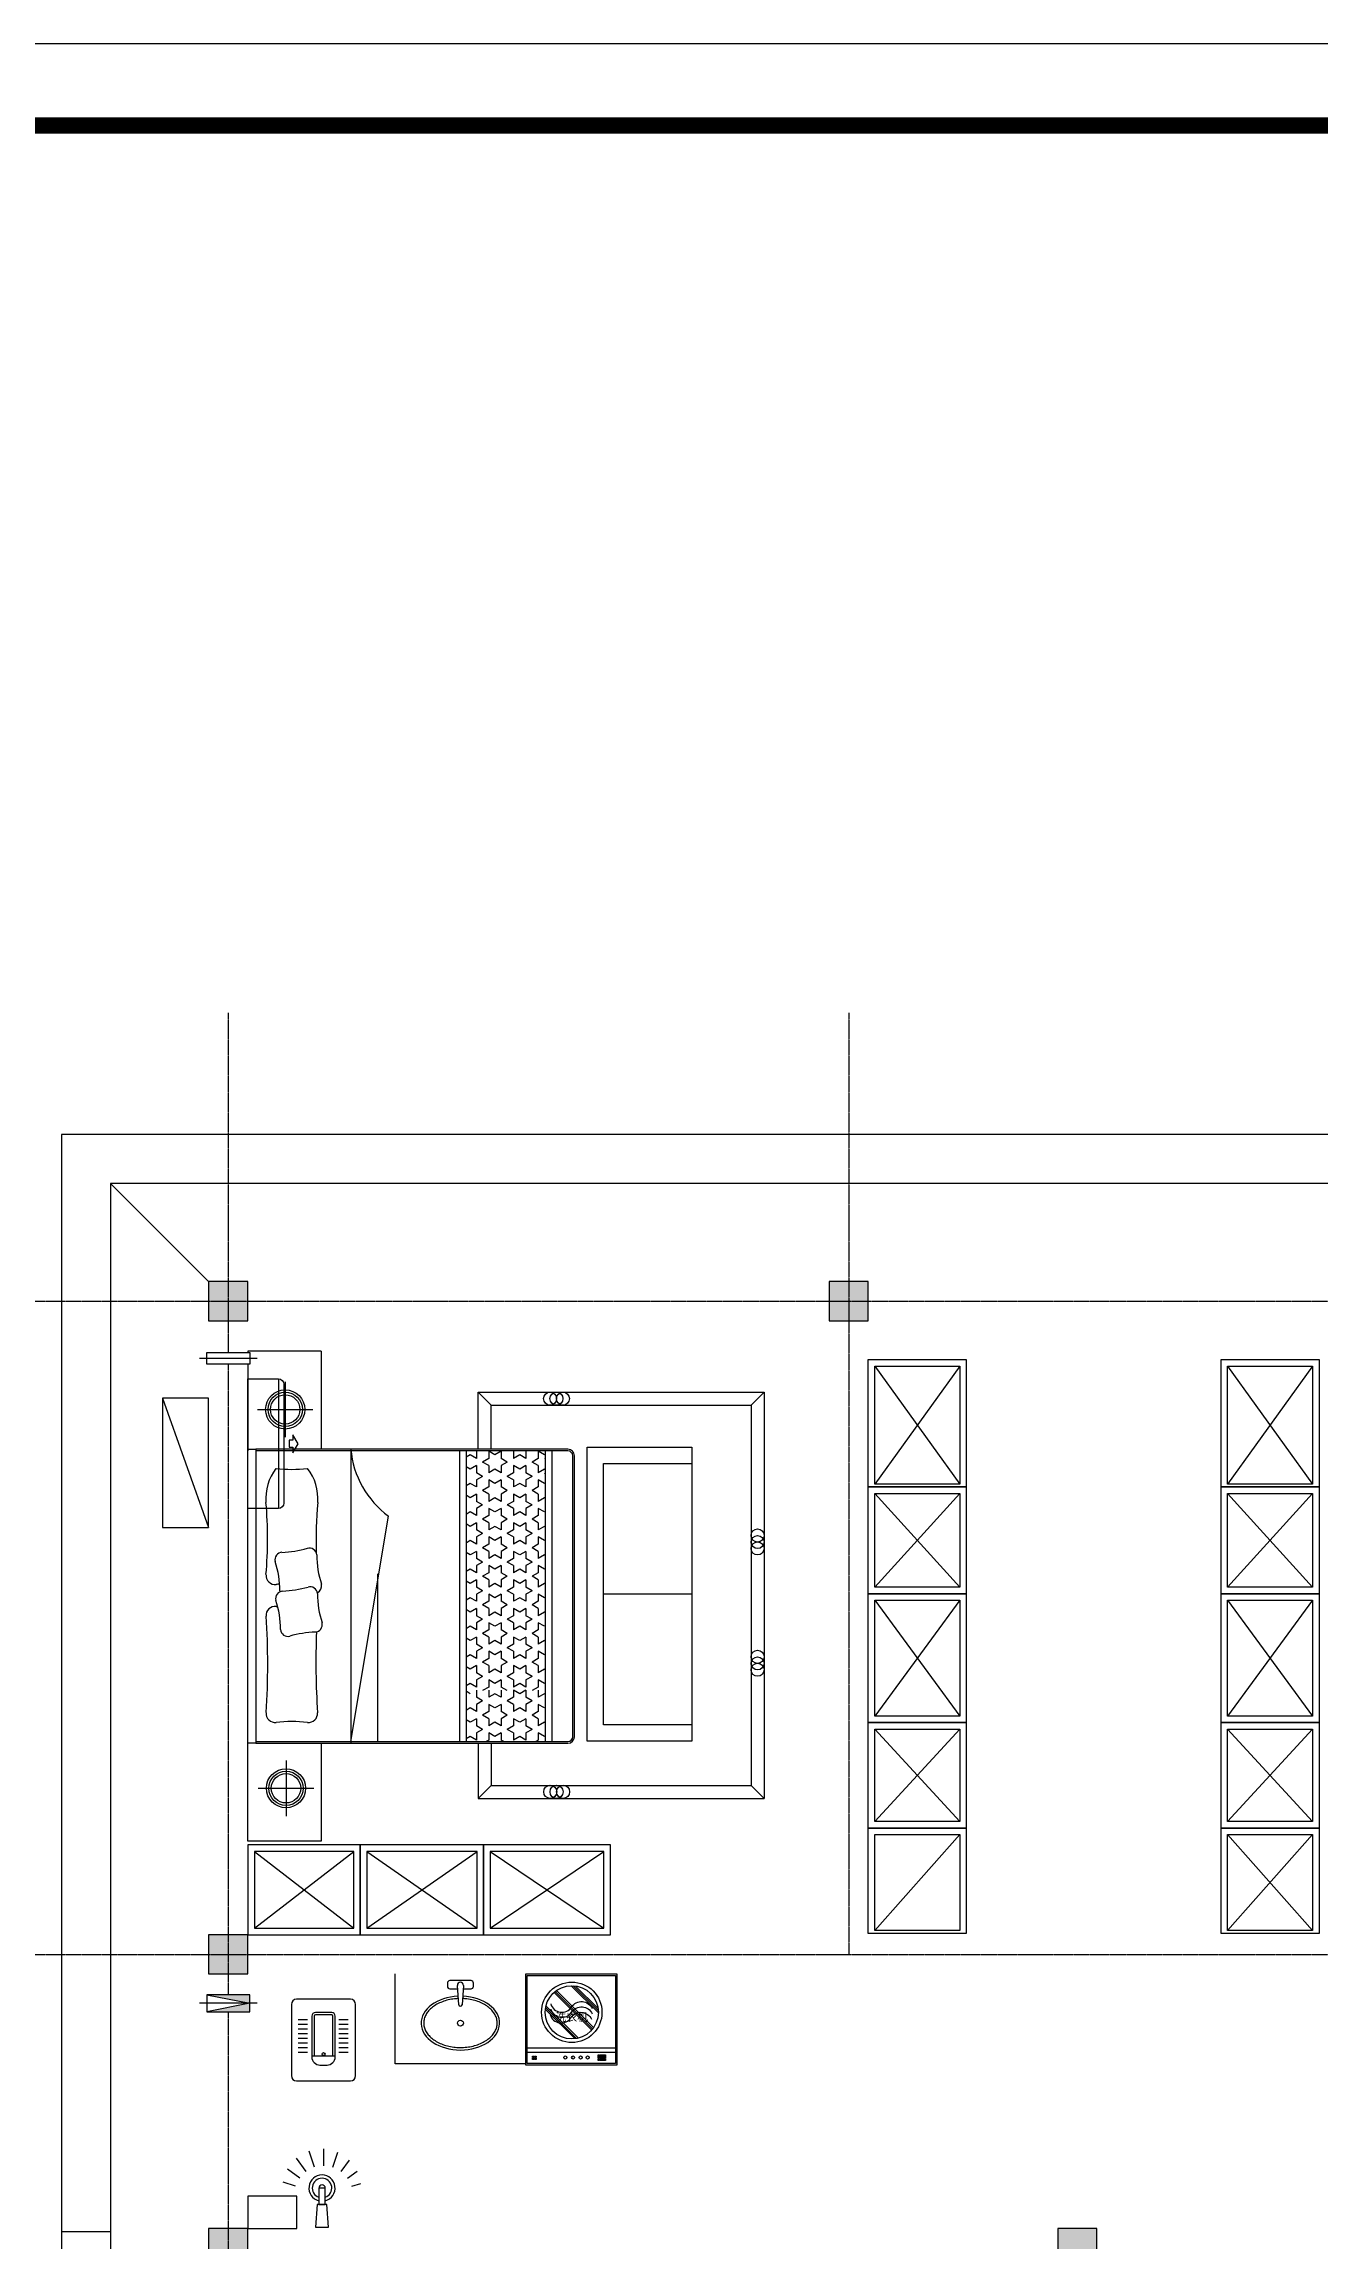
# Model space of a CAD drawing. Extents: x 26028 to 151035, y 9392 to 39655.
# Drawn here: x 33952 to 41761, y 25642 to 39092 of the extents above; entities that cross this region are included whole.
import ezdxf

# ---------------------------------------------------------------- set-up
doc = ezdxf.new("R2010")
doc.units = 0
doc.header["$MEASUREMENT"] = 0
doc.linetypes.add('$0$DOTE', pattern=[2.42, 2, -0.2, 0.02, -0.2])
for name, color, linetype in [('$0$_TCH_BOUNDARY', 7, 'Continuous'), ('$0$A-DOTE', 1, '$0$DOTE'), ('$0$A-STAIR', 2, 'Continuous'), ('$0$A-家具', 251, 'Continuous'), ('$0$A-空调燃气专业设备', 210, 'Continuous'), ('$0$A-立面门窗', 133, 'Continuous'), ('$0$FURNITURE', 9, 'Continuous'), ('$0$J-PM-厨卫', 33, 'Continuous'), ('$0$J-空调机位', 120, 'Continuous'), ('$0$PUB_TITLE', 4, 'Continuous'), ('$0$ROOF', 4, 'Continuous'), ('$0$S-COLU', 4, 'Continuous'), ('$0$原始墙', 4, 'Continuous'), ('$1$AE-FURN-MOVE', 165, 'Continuous')]:
    doc.layers.add(name, color=color, linetype=linetype)
doc.layers.add('$0$COLU-HATCH', color=251, linetype='Continuous', lineweight=25)
doc.layers.add('$0$家具', color=8, linetype='Continuous', transparency=0.4)

# ---------------------------------------------------------------- blocks, each defined once
blk = doc.blocks.new('$0$fffff')
at = {"layer": '$0$PUB_TITLE'}
blk.add_lwpolyline([(1446051, -574314), (1488055, -574314), (1488055, -544614), (1446051, -544614)], close=True, dxfattribs=at)
at = {"layer": '$0$PUB_TITLE', "const_width": 100}
blk.add_lwpolyline([(1448551, -573814), (1487551, -573814), (1487551, -545114), (1448551, -545114)], close=True, dxfattribs=at)
blk = doc.blocks.new('$0$gffddd')
at = {"layer": '$0$A-家具'}
for p, q in [((442273, -262495), (442723, -262495)), ((442273, -263095), (442273, -262495)), ((442723, -262495), (442723, -263105)), ((442489, -262989), (442489, -262649)), ((439641, -262836), (439561, -262756)), ((440813, -262756), (439561, -262756)), ((439561, -265245), (439561, -262756)), ((441313, -262756), (440813, -262756)), ((441233, -262836), (441313, -262756)), ((441313, -263095), (441313, -262756)), ((440813, -262836), (439641, -262836)), ((439641, -265165), (439641, -262836)), ((441233, -262836), (440813, -262836)), ((441233, -263095), (441233, -262836)), ((442659, -262819), (442319, -262819)), ((440723, -263135), (440723, -264855)), ((440733, -263135), (440733, -264855)), ((442673, -263095), (440763, -263095)), ((442673, -263105), (440763, -263105)), ((440862, -264885), (440862, -263105)), ((440902, -264885), (440902, -263105)), ((440902, -263138), (440906, -263136)), ((440906, -263136), (440944, -263158)), ((440906, -263223), (440944, -263201)), ((440944, -263114), (440960, -263105)), ((440944, -263158), (440944, -263114)), ((440944, -263245), (440944, -263201)), ((440982, -263179), (441020, -263158)), ((440982, -263179), (441020, -263201)), ((441020, -263158), (441020, -263114)), ((441020, -263114), (441058, -263136)), ((441020, -263245), (441020, -263201)), ((441058, -263136), (441096, -263114)), ((441096, -263158), (441096, -263114)), ((441096, -263158), (441134, -263179)), ((441096, -263201), (441134, -263179)), ((441096, -263245), (441096, -263201)), ((441156, -263105), (441172, -263114)), ((441172, -263158), (441172, -263114)), ((441172, -263158), (441210, -263136)), ((441172, -263245), (441172, -263201)), ((441172, -263201), (441210, -263223)), ((441210, -263136), (441247, -263158)), ((441210, -263223), (441247, -263201)), ((441247, -263114), (441263, -263105)), ((441247, -263158), (441247, -263114)), ((441247, -263245), (441247, -263201)), ((441285, -263179), (441323, -263158)), ((441285, -263179), (441323, -263201)), ((441323, -263114), (441361, -263136)), ((441323, -263158), (441323, -263114)), ((441323, -263245), (441323, -263201)), ((441361, -263136), (441386, -263121)), ((441386, -264885), (441386, -263105)), ((441426, -264885), (441426, -263105)), ((442093, -263105), (441862, -264486)), ((441928, -264132), (441928, -263105)), ((442093, -264895), (442093, -263095)), ((442673, -263095), (442723, -263095)), ((442673, -264895), (442673, -263095)), ((442723, -263095), (442723, -264895)), ((440003, -263207), (440545, -263207)), ((440545, -263207), (440545, -264807)), ((440902, -263220), (440906, -263223)), ((440902, -263313), (440906, -263311)), ((440906, -263311), (440944, -263333)), ((440944, -263245), (440982, -263267)), ((440944, -263289), (440982, -263267)), ((440944, -263333), (440944, -263289)), ((440982, -263354), (441020, -263333)), ((441020, -263245), (441058, -263223)), ((441020, -263289), (441058, -263311)), ((441020, -263333), (441020, -263289)), ((441058, -263223), (441096, -263245)), ((441058, -263311), (441096, -263289)), ((441096, -263333), (441096, -263289)), ((441096, -263333), (441134, -263354)), ((441134, -263267), (441172, -263245)), ((441134, -263267), (441172, -263289)), ((441172, -263333), (441172, -263289)), ((441172, -263333), (441210, -263311)), ((441210, -263311), (441247, -263333)), ((441247, -263245), (441285, -263267)), ((441247, -263289), (441285, -263267)), ((441247, -263333), (441247, -263289)), ((441285, -263354), (441323, -263333)), ((441323, -263245), (441361, -263223)), ((441323, -263289), (441361, -263311)), ((441323, -263333), (441323, -263289)), ((441361, -263223), (441386, -263238)), ((441361, -263311), (441386, -263296)), ((440902, -263395), (440906, -263398)), ((440902, -263463), (440906, -263461)), ((440906, -263398), (440944, -263376)), ((440906, -263461), (440944, -263483)), ((440944, -263420), (440944, -263376)), ((440944, -263439), (440982, -263417)), ((440944, -263483), (440944, -263439)), ((440982, -263354), (441020, -263376)), ((441020, -263420), (441020, -263376)), ((441020, -263420), (441058, -263398)), ((441020, -263483), (441020, -263439)), ((441020, -263439), (441058, -263461)), ((441058, -263398), (441096, -263420)), ((441058, -263461), (441096, -263439)), ((441096, -263376), (441134, -263354)), ((441096, -263420), (441096, -263376)), ((441096, -263483), (441096, -263439)), ((441134, -263417), (441172, -263439)), ((441172, -263420), (441172, -263376)), ((441172, -263376), (441210, -263398)), ((441172, -263483), (441172, -263439)), ((441172, -263483), (441210, -263461)), ((441210, -263398), (441247, -263376)), ((441210, -263461), (441247, -263483)), ((441247, -263420), (441247, -263376)), ((441247, -263439), (441285, -263417)), ((441247, -263483), (441247, -263439)), ((441285, -263354), (441323, -263376)), ((441323, -263420), (441323, -263376)), ((441323, -263439), (441361, -263461)), ((441323, -263483), (441323, -263439)), ((441361, -263398), (441386, -263413)), ((441361, -263461), (441386, -263446)), ((440902, -263545), (440906, -263548)), ((440906, -263548), (440944, -263526)), ((440944, -263570), (440944, -263526)), ((440944, -263570), (440982, -263592)), ((440944, -263614), (440982, -263592)), ((440982, -263504), (441020, -263483)), ((440982, -263504), (441020, -263526)), ((441020, -263570), (441020, -263526)), ((441020, -263570), (441058, -263548)), ((441058, -263548), (441096, -263570)), ((441096, -263483), (441134, -263504)), ((441096, -263526), (441134, -263504)), ((441096, -263570), (441096, -263526)), ((441134, -263592), (441172, -263570)), ((441134, -263592), (441172, -263614)), ((441172, -263526), (441210, -263548)), ((441172, -263570), (441172, -263526)), ((441210, -263548), (441247, -263526)), ((441247, -263570), (441247, -263526)), ((441247, -263570), (441285, -263592)), ((441247, -263614), (441285, -263592)), ((441285, -263504), (441323, -263483)), ((441285, -263504), (441323, -263526)), ((441323, -263570), (441323, -263526)), ((441323, -263570), (441361, -263548)), ((441361, -263548), (441386, -263563)), ((440902, -263638), (440906, -263636)), ((440902, -263638), (440906, -263636)), ((440902, -263720), (440906, -263723)), ((440902, -263720), (440906, -263723)), ((440906, -263636), (440944, -263658)), ((440906, -263636), (440944, -263658)), ((440906, -263723), (440944, -263701)), ((440906, -263723), (440944, -263701)), ((440944, -263658), (440944, -263614)), ((440944, -263658), (440944, -263614)), ((440944, -263745), (440944, -263701)), ((440944, -263745), (440944, -263701)), ((440982, -263679), (441020, -263658)), ((440982, -263679), (441020, -263658)), ((440982, -263679), (441020, -263701)), ((440982, -263679), (441020, -263701)), ((441020, -263614), (441058, -263636)), ((441020, -263658), (441020, -263614)), ((441020, -263658), (441020, -263614)), ((441020, -263614), (441058, -263636)), ((441020, -263745), (441020, -263701)), ((441020, -263745), (441020, -263701)), ((441020, -263745), (441058, -263723)), ((441020, -263745), (441058, -263723)), ((441058, -263636), (441096, -263614)), ((441058, -263636), (441096, -263614)), ((441058, -263723), (441096, -263745)), ((441058, -263723), (441096, -263745)), ((441096, -263658), (441096, -263614)), ((441096, -263658), (441096, -263614)), ((441096, -263658), (441134, -263679)), ((441096, -263658), (441134, -263679)), ((441096, -263701), (441134, -263679)), ((441096, -263701), (441134, -263679)), ((441096, -263745), (441096, -263701)), ((441096, -263745), (441096, -263701)), ((441172, -263658), (441172, -263614)), ((441172, -263658), (441210, -263636)), ((441172, -263658), (441210, -263636)), ((441172, -263701), (441210, -263723)), ((441172, -263745), (441172, -263701)), ((441172, -263745), (441172, -263701)), ((441172, -263701), (441210, -263723)), ((441210, -263636), (441247, -263658)), ((441210, -263636), (441247, -263658)), ((441210, -263723), (441247, -263701)), ((441210, -263723), (441247, -263701)), ((441247, -263658), (441247, -263614)), ((441247, -263745), (441247, -263701)), ((441247, -263745), (441247, -263701)), ((441285, -263679), (441323, -263658)), ((441285, -263679), (441323, -263658)), ((441285, -263679), (441323, -263701)), ((441285, -263679), (441323, -263701)), ((441323, -263614), (441361, -263636)), ((441323, -263658), (441323, -263614)), ((441323, -263745), (441323, -263701)), ((441323, -263745), (441323, -263701)), ((441323, -263745), (441361, -263723)), ((441323, -263745), (441361, -263723)), ((441361, -263636), (441386, -263621)), ((441361, -263636), (441386, -263621)), ((441361, -263723), (441386, -263738)), ((441361, -263723), (441386, -263738)), ((440902, -263813), (440906, -263811)), ((440902, -263813), (440906, -263811)), ((440906, -263811), (440944, -263833)), ((440906, -263811), (440944, -263833)), ((440906, -263898), (440944, -263876)), ((440906, -263898), (440944, -263876)), ((440944, -263745), (440982, -263767)), ((440944, -263745), (440982, -263767)), ((440944, -263789), (440982, -263767)), ((440944, -263789), (440982, -263767)), ((440944, -263833), (440944, -263789)), ((440944, -263833), (440944, -263789)), ((440944, -263920), (440944, -263876)), ((440944, -263920), (440944, -263876)), ((440982, -263854), (441020, -263833)), ((440982, -263854), (441020, -263833)), ((440982, -263854), (441020, -263876)), ((440982, -263854), (441020, -263876)), ((441020, -263789), (441058, -263811)), ((441020, -263833), (441020, -263789)), ((441020, -263833), (441020, -263789)), ((441020, -263789), (441058, -263811)), ((441020, -263920), (441020, -263876)), ((441020, -263920), (441020, -263876)), ((441058, -263811), (441096, -263789)), ((441058, -263811), (441096, -263789)), ((441096, -263833), (441096, -263789)), ((441096, -263833), (441096, -263789)), ((441096, -263833), (441134, -263854)), ((441096, -263833), (441134, -263854)), ((441096, -263876), (441134, -263854)), ((441096, -263876), (441134, -263854)), ((441096, -263920), (441096, -263876)), ((441096, -263920), (441096, -263876)), ((441134, -263767), (441172, -263745)), ((441134, -263767), (441172, -263745)), ((441134, -263767), (441172, -263789)), ((441134, -263767), (441172, -263789)), ((441172, -263833), (441172, -263789)), ((441172, -263833), (441172, -263789)), ((441172, -263833), (441210, -263811)), ((441172, -263833), (441210, -263811)), ((441172, -263876), (441210, -263898)), ((441172, -263920), (441172, -263876)), ((441172, -263920), (441172, -263876)), ((441172, -263876), (441210, -263898)), ((441210, -263811), (441247, -263833)), ((441210, -263811), (441247, -263833)), ((441210, -263898), (441247, -263876)), ((441210, -263898), (441247, -263876)), ((441247, -263745), (441285, -263767)), ((441247, -263745), (441285, -263767)), ((441247, -263789), (441285, -263767)), ((441247, -263789), (441285, -263767)), ((441247, -263833), (441247, -263789)), ((441247, -263833), (441247, -263789)), ((441247, -263920), (441247, -263876)), ((441247, -263920), (441247, -263876)), ((441285, -263854), (441323, -263833)), ((441285, -263854), (441323, -263833)), ((441285, -263854), (441323, -263876)), ((441285, -263854), (441323, -263876)), ((441323, -263789), (441361, -263811)), ((441323, -263789), (441361, -263811)), ((441323, -263833), (441323, -263789)), ((441323, -263833), (441323, -263789)), ((441323, -263920), (441323, -263876)), ((441323, -263920), (441323, -263876)), ((441361, -263811), (441386, -263796)), ((441361, -263811), (441386, -263796)), ((440545, -264010), (440003, -264010)), ((440902, -263895), (440906, -263898)), ((440902, -263895), (440906, -263898)), ((440902, -263988), (440906, -263986)), ((440906, -263986), (440944, -264008)), ((440944, -263920), (440982, -263942)), ((440944, -263964), (440982, -263942)), ((440944, -264008), (440944, -263964)), ((440982, -264029), (441020, -264008)), ((441020, -263920), (441058, -263898)), ((441020, -263920), (441058, -263898)), ((441020, -263964), (441058, -263986)), ((441020, -264008), (441020, -263964)), ((441058, -263898), (441096, -263920)), ((441058, -263898), (441096, -263920)), ((441058, -263986), (441096, -263964)), ((441096, -264008), (441096, -263964)), ((441096, -264008), (441134, -264029)), ((441134, -263942), (441172, -263920)), ((441134, -263942), (441172, -263964)), ((441172, -264008), (441172, -263964)), ((441172, -264008), (441210, -263986)), ((441210, -263986), (441247, -264008)), ((441247, -263920), (441285, -263942)), ((441247, -263964), (441285, -263942)), ((441247, -264008), (441247, -263964)), ((441285, -264029), (441323, -264008)), ((441323, -263920), (441361, -263898)), ((441323, -263920), (441361, -263898)), ((441323, -263964), (441361, -263986)), ((441323, -264008), (441323, -263964)), ((441361, -263898), (441386, -263913)), ((441361, -263898), (441386, -263913)), ((441361, -263986), (441386, -263971)), ((440902, -264070), (440906, -264073)), ((440906, -264073), (440944, -264051)), ((440944, -264095), (440944, -264051)), ((440944, -264095), (440982, -264117)), ((440944, -264139), (440982, -264117)), ((440944, -264183), (440944, -264139)), ((440982, -264029), (441020, -264051)), ((441020, -264095), (441020, -264051)), ((441020, -264095), (441058, -264073)), ((441020, -264139), (441058, -264161)), ((441020, -264183), (441020, -264139)), ((441058, -264073), (441096, -264095)), ((441058, -264161), (441096, -264139)), ((441096, -264051), (441134, -264029)), ((441096, -264095), (441096, -264051)), ((441096, -264183), (441096, -264139)), ((441134, -264117), (441172, -264095)), ((441134, -264117), (441172, -264139)), ((441172, -264051), (441210, -264073)), ((441172, -264095), (441172, -264051)), ((441172, -264183), (441172, -264139)), ((441210, -264073), (441247, -264051)), ((441247, -264095), (441247, -264051)), ((441247, -264095), (441285, -264117)), ((441247, -264139), (441285, -264117)), ((441247, -264183), (441247, -264139)), ((441285, -264029), (441323, -264051)), ((441323, -264095), (441323, -264051)), ((441323, -264095), (441361, -264073)), ((441323, -264139), (441361, -264161)), ((441323, -264183), (441323, -264139)), ((441361, -264073), (441386, -264088)), ((441361, -264161), (441386, -264146)), ((440902, -264163), (440906, -264161)), ((440902, -264245), (440906, -264248)), ((440902, -264245), (440906, -264248)), ((440902, -264245), (440906, -264248)), ((440906, -264161), (440944, -264183)), ((440906, -264248), (440944, -264226)), ((440906, -264248), (440944, -264226)), ((440906, -264248), (440944, -264226)), ((440944, -264270), (440944, -264226)), ((440944, -264270), (440944, -264226)), ((440944, -264270), (440944, -264226)), ((440944, -264270), (440982, -264292)), ((440944, -264270), (440982, -264292)), ((440982, -264204), (441020, -264183)), ((440982, -264204), (441020, -264183)), ((440982, -264204), (441020, -264183)), ((440982, -264204), (441020, -264226)), ((440982, -264204), (441020, -264226)), ((440982, -264204), (441020, -264226)), ((441020, -264270), (441020, -264226)), ((441020, -264270), (441020, -264226)), ((441020, -264270), (441020, -264226)), ((441020, -264270), (441058, -264248)), ((441020, -264270), (441058, -264248)), ((441020, -264270), (441058, -264248)), ((441058, -264248), (441096, -264270)), ((441058, -264248), (441096, -264270)), ((441058, -264248), (441096, -264270)), ((441096, -264183), (441134, -264204)), ((441096, -264183), (441134, -264204)), ((441096, -264183), (441134, -264204)), ((441096, -264226), (441134, -264204)), ((441096, -264226), (441134, -264204)), ((441096, -264226), (441134, -264204)), ((441096, -264270), (441096, -264226)), ((441096, -264270), (441096, -264226)), ((441096, -264270), (441096, -264226)), ((441134, -264292), (441172, -264270)), ((441134, -264292), (441172, -264270)), ((441172, -264183), (441210, -264161)), ((441172, -264226), (441210, -264248)), ((441172, -264270), (441172, -264226)), ((441172, -264226), (441210, -264248)), ((441172, -264270), (441172, -264226)), ((441172, -264270), (441172, -264226)), ((441172, -264226), (441210, -264248)), ((441210, -264161), (441247, -264183)), ((441210, -264248), (441247, -264226)), ((441210, -264248), (441247, -264226)), ((441210, -264248), (441247, -264226)), ((441247, -264270), (441247, -264226)), ((441247, -264270), (441247, -264226)), ((441247, -264270), (441247, -264226)), ((441247, -264270), (441285, -264292)), ((441247, -264270), (441285, -264292)), ((441285, -264204), (441323, -264183)), ((441285, -264204), (441323, -264183)), ((441285, -264204), (441323, -264183)), ((441285, -264204), (441323, -264226)), ((441285, -264204), (441323, -264226)), ((441285, -264204), (441323, -264226)), ((441323, -264270), (441323, -264226)), ((441323, -264270), (441323, -264226)), ((441323, -264270), (441323, -264226)), ((441323, -264270), (441361, -264248)), ((441323, -264270), (441361, -264248)), ((441323, -264270), (441361, -264248)), ((441361, -264248), (441386, -264263)), ((441361, -264248), (441386, -264263)), ((441361, -264248), (441386, -264263)), ((440902, -264338), (440906, -264336)), ((440902, -264338), (440906, -264336)), ((440906, -264336), (440944, -264358)), ((440906, -264336), (440944, -264358)), ((440906, -264423), (440944, -264401)), ((440906, -264423), (440944, -264401)), ((440944, -264314), (440982, -264292)), ((440944, -264314), (440982, -264292)), ((440944, -264358), (440944, -264314)), ((440944, -264358), (440944, -264314)), ((440944, -264445), (440944, -264401)), ((440944, -264445), (440944, -264401)), ((440982, -264379), (441020, -264358)), ((440982, -264379), (441020, -264358)), ((440982, -264379), (441020, -264401)), ((440982, -264379), (441020, -264401)), ((441020, -264314), (441058, -264336)), ((441020, -264358), (441020, -264314)), ((441020, -264358), (441020, -264314)), ((441020, -264314), (441058, -264336)), ((441020, -264445), (441020, -264401)), ((441020, -264445), (441020, -264401)), ((441058, -264336), (441096, -264314)), ((441058, -264336), (441096, -264314)), ((441096, -264358), (441096, -264314)), ((441096, -264358), (441096, -264314)), ((441096, -264358), (441134, -264379)), ((441096, -264358), (441134, -264379)), ((441096, -264401), (441134, -264379)), ((441096, -264401), (441134, -264379)), ((441096, -264445), (441096, -264401)), ((441096, -264445), (441096, -264401)), ((441134, -264292), (441172, -264314)), ((441134, -264292), (441172, -264314)), ((441172, -264358), (441172, -264314)), ((441172, -264358), (441172, -264314)), ((441172, -264358), (441210, -264336)), ((441172, -264358), (441210, -264336)), ((441172, -264401), (441210, -264423)), ((441172, -264445), (441172, -264401)), ((441172, -264445), (441172, -264401)), ((441172, -264401), (441210, -264423)), ((441210, -264336), (441247, -264358)), ((441210, -264336), (441247, -264358)), ((441210, -264423), (441247, -264401)), ((441210, -264423), (441247, -264401)), ((441247, -264314), (441285, -264292)), ((441247, -264314), (441285, -264292)), ((441247, -264358), (441247, -264314)), ((441247, -264358), (441247, -264314)), ((441247, -264445), (441247, -264401)), ((441247, -264445), (441247, -264401)), ((441285, -264379), (441323, -264358)), ((441285, -264379), (441323, -264358)), ((441285, -264379), (441323, -264401)), ((441285, -264379), (441323, -264401)), ((441323, -264314), (441361, -264336)), ((441323, -264314), (441361, -264336)), ((441323, -264358), (441323, -264314)), ((441323, -264358), (441323, -264314)), ((441323, -264445), (441323, -264401)), ((441323, -264445), (441323, -264401)), ((441361, -264336), (441386, -264321)), ((441361, -264336), (441386, -264321)), ((440902, -264420), (440906, -264423)), ((440902, -264420), (440906, -264423)), ((440902, -264513), (440906, -264511)), ((440902, -264513), (440906, -264511)), ((440906, -264511), (440944, -264533)), ((440906, -264511), (440944, -264533)), ((440944, -264445), (440982, -264467)), ((440944, -264445), (440982, -264467)), ((440944, -264489), (440982, -264467)), ((440944, -264489), (440982, -264467)), ((440944, -264533), (440944, -264489)), ((440944, -264533), (440944, -264489)), ((440982, -264554), (441020, -264533)), ((441020, -264445), (441058, -264423)), ((441020, -264445), (441058, -264423)), ((441020, -264489), (441058, -264511)), ((441020, -264533), (441020, -264489)), ((441020, -264533), (441020, -264489)), ((441020, -264489), (441058, -264511)), ((441058, -264423), (441096, -264445)), ((441058, -264423), (441096, -264445)), ((441058, -264511), (441096, -264489)), ((441058, -264511), (441096, -264489)), ((441096, -264533), (441096, -264489)), ((441096, -264533), (441096, -264489)), ((441096, -264533), (441134, -264554)), ((441134, -264467), (441172, -264445)), ((441134, -264467), (441172, -264445)), ((441134, -264467), (441172, -264489)), ((441134, -264467), (441172, -264489)), ((441172, -264533), (441172, -264489)), ((441172, -264533), (441172, -264489)), ((441172, -264533), (441210, -264511)), ((441172, -264533), (441210, -264511)), ((441210, -264511), (441247, -264533)), ((441210, -264511), (441247, -264533)), ((441247, -264445), (441285, -264467)), ((441247, -264445), (441285, -264467)), ((441247, -264489), (441285, -264467)), ((441247, -264489), (441285, -264467)), ((441247, -264533), (441247, -264489)), ((441247, -264533), (441247, -264489)), ((441285, -264554), (441323, -264533)), ((441323, -264445), (441361, -264423)), ((441323, -264445), (441361, -264423)), ((441323, -264489), (441361, -264511)), ((441323, -264489), (441361, -264511)), ((441323, -264533), (441323, -264489)), ((441323, -264533), (441323, -264489)), ((441361, -264423), (441386, -264438)), ((441361, -264423), (441386, -264438)), ((441361, -264511), (441386, -264496)), ((441361, -264511), (441386, -264496)), ((440902, -264595), (440906, -264598)), ((440906, -264598), (440944, -264576)), ((440944, -264620), (440944, -264576)), ((440944, -264620), (440982, -264642)), ((440944, -264664), (440982, -264642)), ((440944, -264708), (440944, -264664)), ((440982, -264554), (441020, -264576)), ((441020, -264620), (441020, -264576)), ((441020, -264620), (441058, -264598)), ((441020, -264708), (441020, -264664)), ((441020, -264664), (441058, -264686)), ((441058, -264598), (441096, -264620)), ((441058, -264686), (441096, -264664)), ((441096, -264576), (441134, -264554)), ((441096, -264620), (441096, -264576)), ((441096, -264708), (441096, -264664)), ((441134, -264642), (441172, -264620)), ((441134, -264642), (441172, -264664)), ((441172, -264620), (441172, -264576)), ((441172, -264576), (441210, -264598)), ((441172, -264708), (441172, -264664)), ((441210, -264598), (441247, -264576)), ((441247, -264620), (441247, -264576)), ((441247, -264620), (441285, -264642)), ((441247, -264664), (441285, -264642)), ((441247, -264708), (441247, -264664)), ((441285, -264554), (441323, -264576)), ((441323, -264620), (441323, -264576)), ((441323, -264620), (441361, -264598)), ((441323, -264664), (441361, -264686)), ((441323, -264708), (441323, -264664)), ((441361, -264598), (441386, -264613)), ((441361, -264686), (441386, -264671)), ((440545, -264807), (440003, -264807)), ((440902, -264688), (440906, -264686)), ((440902, -264745), (440906, -264748)), ((440902, -264770), (440906, -264773)), ((440906, -264686), (440944, -264708)), ((440906, -264773), (440944, -264751)), ((440944, -264795), (440944, -264751)), ((440944, -264795), (440982, -264817)), ((440944, -264839), (440982, -264817)), ((440982, -264729), (441020, -264708)), ((440982, -264729), (441020, -264751)), ((441020, -264795), (441020, -264751)), ((441020, -264795), (441058, -264773)), ((441058, -264773), (441096, -264795)), ((441096, -264708), (441134, -264729)), ((441096, -264751), (441134, -264729)), ((441096, -264795), (441096, -264751)), ((441134, -264817), (441172, -264795)), ((441134, -264817), (441172, -264839)), ((441172, -264708), (441210, -264686)), ((441172, -264751), (441210, -264773)), ((441172, -264795), (441172, -264751)), ((441210, -264686), (441247, -264708)), ((441210, -264773), (441247, -264751)), ((441247, -264795), (441247, -264751)), ((441247, -264795), (441285, -264817)), ((441247, -264839), (441285, -264817)), ((441285, -264729), (441323, -264708)), ((441285, -264729), (441323, -264751)), ((441323, -264795), (441323, -264751)), ((441323, -264795), (441361, -264773)), ((441361, -264773), (441386, -264788)), ((440763, -264885), (442673, -264885)), ((440763, -264895), (442673, -264895)), ((440902, -264838), (440906, -264836)), ((440902, -264863), (440906, -264861)), ((440906, -264861), (440944, -264883)), ((440944, -264883), (440944, -264839)), ((441020, -264883), (441020, -264839)), ((441020, -264839), (441058, -264861)), ((441058, -264861), (441096, -264839)), ((441096, -264883), (441096, -264839)), ((441172, -264883), (441172, -264839)), ((441172, -264883), (441210, -264861)), ((441210, -264861), (441247, -264883)), ((441233, -264895), (441233, -265165)), ((441247, -264883), (441247, -264839)), ((441313, -264895), (441313, -265245)), ((441323, -264839), (441361, -264861)), ((441323, -264883), (441323, -264839)), ((441361, -264861), (441386, -264846)), ((442273, -265495), (442273, -264895)), ((442723, -264895), (442673, -264895)), ((442723, -265495), (442723, -264885)), ((442494, -265309), (442494, -264969)), ((439641, -265165), (439561, -265245)), ((441233, -265165), (439641, -265165)), ((441233, -265165), (441313, -265245)), ((442664, -265139), (442324, -265139)), ((441313, -265245), (439561, -265245)), ((442273, -265495), (442723, -265495))]:
    blk.add_line(p, q, dxfattribs=at)
blk.add_lwpolyline([(440645, -263107), (440645, -264907), (440003, -264907), (440003, -263107)], close=True, dxfattribs=at)
for centre, radius in [((440792, -262797), 40), ((440832, -262797), 40), ((440871, -262797), 40), ((442489, -262819), 120), ((442489, -262819), 105), ((442489, -262819), 90), ((439601, -263545), 40), ((439601, -263584), 40), ((439601, -263624), 40), ((439601, -264288), 40), ((439601, -264327), 40), ((439601, -264367), 40), ((442494, -265139), 120), ((442494, -265139), 105), ((442494, -265139), 90), ((440793, -265205), 40), ((440833, -265205), 40), ((440872, -265205), 40)]:
    blk.add_circle(centre, radius, dxfattribs=at)
for centre, radius, start, end in [((440763, -263135), 40, 90, 180), ((440763, -263135), 30, 90, 180), ((442351, -263277), 55, 83.1602, 185.081), ((437173, -263599), 5133, 358.0154, 3.5415), ((442454, -262419), 809, 263.1602, 276.8398), ((442556, -263277), 55, 354.919, 96.8398), ((447073, -263578), 4472, 176.2057, 183.7943), ((442312, -263821), 45, 92.2445, 194.1653), ((441779, -264002), 517, 358.9837, 19.185), ((442284, -263114), 662, 272.2445, 285.9241), ((442478, -263794), 45, 4.0033, 105.9241), ((443040, -263800), 517, 178.9837, 199.185), ((442556, -263878), 55, 263.1602, 5.081), ((442342, -264008), 45, 184.0033, 285.9241), ((442508, -263981), 45, 272.2445, 14.1653), ((442454, -264736), 809, 83.1602, 83.8736), ((442316, -264058), 45, 113.9127, 194.1653), ((441783, -264239), 517, 358.9837, 19.185), ((442536, -264688), 662, 92.2445, 105.9241), ((442482, -264031), 45, 4.0033, 11.8656), ((443044, -264037), 517, 178.9837, 199.185), ((442454, -263264), 809, 275.2743, 276.8398), ((442556, -264122), 55, 354.919, 96.8398), ((445096, -264348), 2494, 174.919, 185.081), ((439811, -264348), 2494, 354.919, 1.9573), ((442346, -264245), 45, 184.0033, 285.9241), ((442540, -264925), 662, 92.2445, 105.9241), ((442512, -264219), 45, 272.2445, 14.1653), ((441523, -264947), 572, 5.2194, 53.7255), ((442597, -264594), 303, 175.1872, 217.4521), ((442310, -264594), 303, 322.5479, 4.8128), ((442454, -265581), 809, 83.1602, 96.8398), ((440763, -264855), 40, 180, 270), ((440763, -264855), 30, 180, 270)]:
    blk.add_arc(centre, radius, start, end, dxfattribs=at)
blk = doc.blocks.new('$0$sfdfd')
at = {"color": 0, "ltscale": 0.5}
for p, q in [((1327491, -769813), (1327491, -769273)), ((1327518, -769813), (1327518, -769273)), ((1327111, -769531), (1327265, -769377)), ((1327111, -769544), (1327278, -769377)), ((1327113, -769517), (1327251, -769379)), ((1327141, -769634), (1327368, -769408)), ((1327147, -769642), (1327376, -769413)), ((1327153, -769648), (1327382, -769419)), ((1327234, -769698), (1327431, -769500)), ((1327245, -769700), (1327434, -769511)), ((1327256, -769701), (1327435, -769522))]:
    blk.add_line(p, q, dxfattribs=at)
for points in [[(1327039, -769822), (1327039, -769264), (1327597, -769264), (1327597, -769822)], [(1327048, -769813), (1327048, -769273), (1327588, -769273), (1327588, -769813)], [(1327535, -769343), (1327535, -769334), (1327544, -769334), (1327544, -769343)], [(1327535, -769354), (1327535, -769345), (1327544, -769345), (1327544, -769354)], [(1327535, -769366), (1327535, -769357), (1327544, -769357), (1327544, -769366)], [(1327535, -769379), (1327535, -769370), (1327544, -769370), (1327544, -769379)], [(1327547, -769343), (1327547, -769334), (1327556, -769334), (1327556, -769343)], [(1327547, -769354), (1327547, -769345), (1327556, -769345), (1327556, -769354)], [(1327547, -769366), (1327547, -769357), (1327556, -769357), (1327556, -769366)], [(1327547, -769379), (1327547, -769370), (1327556, -769370), (1327556, -769379)], [(1327561, -769343), (1327561, -769334), (1327570, -769334), (1327570, -769343)], [(1327561, -769354), (1327561, -769345), (1327570, -769345), (1327570, -769354)], [(1327561, -769366), (1327561, -769357), (1327570, -769357), (1327570, -769366)], [(1327561, -769379), (1327561, -769370), (1327570, -769370), (1327570, -769379)], [(1327542, -769768), (1327542, -769759), (1327551, -769759), (1327551, -769768)], [(1327542, -769781), (1327542, -769772), (1327551, -769772), (1327551, -769781)], [(1327554, -769768), (1327554, -769759), (1327563, -769759), (1327563, -769768)], [(1327554, -769781), (1327554, -769772), (1327563, -769772), (1327563, -769781)]]:
    blk.add_lwpolyline(points, close=True, dxfattribs=at)
for points in [[(1327223, -769669, 0.632818), (1327241, -769541, -0.591279), (1327251, -769415, -0.591279)], [(1327255, -769669, 0.632818), (1327273, -769541, -0.591279), (1327283, -769415, -0.591279)], [(1327289, -769673, 0.632818), (1327307, -769545, -0.591279), (1327317, -769419, -0.591279)]]:
    blk.add_lwpolyline(points, format="xyb", dxfattribs=at)
for centre, radius in [((1327274, -769540), 185), ((1327274, -769540), 163), ((1327551, -769443), 9.44), ((1327551, -769486), 9.44), ((1327551, -769532), 9.44), ((1327551, -769580), 9.44)]:
    blk.add_circle(centre, radius, dxfattribs=at)
at = {"color": 0, "ltscale": 0.5, "insert": (1327279, -769440), "char_height": 49, "width": 591.41, "attachment_point": 3, "rotation": 90}
blk.add_mtext('\\fￋￎￌ￥|b0|i0|c134|p2;洗衣机', dxfattribs=at)
blk = doc.blocks.new('$0$9879+78')
at = {"layer": '$1$AE-FURN-MOVE'}
for p, q in [((148557, -108763), (148557, -109199)), ((148918, -108731), (148589, -108731)), ((148950, -109199), (148950, -108763)), ((148655, -108857), (148598, -108857)), ((148655, -108886), (148598, -108886)), ((148655, -108915), (148598, -108915)), ((148682, -108834), (148682, -109084)), ((148696, -108834), (148696, -109077)), ((148804, -108813), (148704, -108813)), ((148804, -108827), (148704, -108827)), ((148811, -109077), (148811, -108834)), ((148825, -109084), (148825, -108834)), ((148905, -108857), (148848, -108857)), ((148905, -108886), (148848, -108886)), ((148905, -108915), (148848, -108915)), ((148655, -108943), (148598, -108943)), ((148655, -108972), (148598, -108972)), ((148655, -109000), (148598, -109000)), ((148655, -109029), (148598, -109029)), ((148655, -109057), (148598, -109057)), ((148905, -108943), (148848, -108943)), ((148905, -108972), (148848, -108972)), ((148905, -109000), (148848, -109000)), ((148905, -109029), (148848, -109029)), ((148905, -109057), (148848, -109057)), ((148682, -109077), (148825, -109077)), ((148732, -109134), (148775, -109134)), ((148589, -109231), (148918, -109231))]:
    blk.add_line(p, q, dxfattribs=at)
blk.add_circle((148754, -109067), 9.31, dxfattribs=at)
for centre, radius, start, end in [((148589, -108763), 32.1, 90, 180), ((148918, -108763), 32.1, 0, 90), ((148704, -108834), 21.4, 90, 180), ((148704, -108834), 7.14, 90, 180), ((148804, -108834), 21.4, 0, 90), ((148804, -108834), 7.14, 0, 90), ((148589, -109199), 32.1, 180, 270), ((148732, -109084), 50, 180, 270), ((148775, -109084), 50, 270, 0), ((148918, -109199), 32.1, 270, 0)]:
    blk.add_arc(centre, radius, start, end, dxfattribs=at)
blk = doc.blocks.new('$0$vbcbdd')
at = {"layer": '$0$FURNITURE', "color": 0}
for p, q in [((-75062.1, -138683.5), (-75099.1, -138656.6)), ((-75016.7, -138650.6), (-75033, -138600.7)), ((-74960.7, -138650.6), (-74945.6, -138604.2)), ((-74915.3, -138683.5), (-74885.7, -138662)), ((-74983.8, -138714.1), (-75003.8, -138714.1))]:
    blk.add_line(p, q, dxfattribs=at)
blk.add_arc((-74993.8, -138714.1), 30, 289.47122, 250.52878, dxfattribs=at)
at = {"layer": '$0$家具', "color": 0, "linetype": 'ByBlock', "ltscale": 20}
for p, q in [((-74988.7, -138646.1), (-74988.7, -138594.2)), ((-74988.7, -138646.1), (-74988.7, -138594.2)), ((-75042, -138663.4), (-75071.6, -138622.7)), ((-74935.4, -138663.4), (-74909.9, -138628.3)), ((-75075, -138708.8), (-75112.5, -138696.6)), ((-75003.8, -138714.1), (-75003.8, -138764.1)), ((-74983.8, -138764.1), (-74983.8, -138714.1)), ((-74902.5, -138708.8), (-74874.7, -138699.8)), ((-75008.8, -138764.1), (-75013.8, -138834.1)), ((-74978.8, -138764.1), (-75008.8, -138764.1)), ((-75003.8, -138764.1), (-74983.8, -138764.1)), ((-74973.8, -138834.1), (-74978.8, -138764.1)), ((-75013.8, -138834.1), (-74973.8, -138834.1))]:
    blk.add_line(p, q, dxfattribs=at)
for radius, start, end in [(40, 284.47751, 255.52249), (10, 0, 180)]:
    blk.add_arc((-74993.8, -138714.1), radius, start, end, dxfattribs=at)
blk = doc.blocks.new('$0$A$C17957AA0')
blk.add_wipeout([(120, 50), (120, 350), (0, 350), (0, 50)])
at = {"layer": '$0$_TCH_BOUNDARY'}
blk.add_lwpolyline([(120, 50), (120, 350), (0, 350), (0, 50)], close=True, dxfattribs=at)
blk.add_line((60, 400), (60, 0))
for points in [[(0, 50), (60, 350)], [(60, 350), (120, 50)]]:
    blk.add_lwpolyline(points)
blk.add_lwpolyline([(120, 50), (120, 350), (0, 350), (0, 50)], close=True)
for points in [[(0, 350), (0, 50), (60, 350)], [(60, 350), (120, 50), (120, 350)]]:
    blk.add_solid(points)
blk = doc.blocks.new('$0$空调挂机')
for p, q in [((-250, 412.5), (-250, -412.5)), ((0, 450), (-212.5, 450)), ((-212.5, 450), (-212.5, -450)), ((0, -450), (0, 450)), ((-350, 0), (-312.5, 62.5)), ((-312.5, -62.5), (-350, 0)), ((-312.5, 62.5), (-312.5, 25)), ((-312.5, 25), (-287.5, 25)), ((-287.5, 25), (-287.5, -25)), ((-312.5, -25), (-312.5, -62.5)), ((-287.5, -25), (-312.5, -25)), ((-212.5, -450), (0, -450))]:
    blk.add_line(p, q)
for centre, start, end in [((-212.5, 412.5), 90, 180), ((-212.5, -412.5), 180, 270)]:
    blk.add_arc(centre, 37.5, start, end)
blk = doc.blocks.new('$0$低位空调机')
at = {"ltscale": 0.5}
blk.add_line((-450, 320), (450, 0), dxfattribs=at)
blk.add_lwpolyline([(-450, 0), (-450, 320), (450, 320), (450, 0)], close=True, dxfattribs=at)
blk = doc.blocks.new('$0$LH-A-留洞-常规模型-空调孔 - KT2-778785-A-CT-F03-三层平面图_XX_')
blk.add_wipeout([(-40, 50), (40, 50), (40, -250), (-40, -250)]).dxf.layer = '$0$J-空调机位'
at = {"layer": '$0$J-空调机位', "ltscale": 0.5}
blk.add_line((0, -300), (0, 100), dxfattribs=at)
at = {"layer": '$0$J-空调机位'}
blk.add_lwpolyline([(-40, 50), (40, 50), (40, -250), (-40, -250)], close=True, dxfattribs=at)
at = {"layer": '$0$J-空调机位', "ltscale": 0.5}
blk.add_lwpolyline([(-40, 50), (40, 50), (40, -250), (-40, -250)], close=True, dxfattribs=at)
blk = doc.blocks.new('$0$A$C081c4234')
at = {"layer": '$0$COLU-HATCH', "transparency": 33554687}
for points in [[(-18000, -240), (-18000, 0), (-18240, 0), (-18240, -240)], [(-14200, -240), (-14200, 0), (-14440, 0), (-14440, -240)], [(-18000, -4240), (-18000, -4000), (-18240, -4000), (-18240, -4240)], [(-18000, -6150), (-18000, -5800), (-18240, -5800), (-18240, -6150)], [(-12800, -6150), (-12800, -5800), (-13040, -5800), (-13040, -6150)]]:
    blk.add_hatch(color=256, dxfattribs=at).paths.add_polyline_path(points, flags=0)
at = {"layer": '$0$S-COLU'}
for points in [[(-18000, -240), (-18000, 0), (-18240, 0), (-18240, -240)], [(-14200, -240), (-14200, 0), (-14440, 0), (-14440, -240)], [(-18000, -4240), (-18000, -4000), (-18240, -4000), (-18240, -4240)], [(-18000, -6150), (-18000, -5800), (-18240, -5800), (-18240, -6150)], [(-12800, -6150), (-12800, -5800), (-13040, -5800), (-13040, -6150)]]:
    blk.add_lwpolyline(points, close=True, dxfattribs=at)

msp = doc.modelspace()

# ---------------------------------------------------------------- linework, layer by layer
at = {"layer": '$0$A-DOTE', "linetype": '$0$DOTE'}
for p, q in [((35081, 33158), (35081, 15743)), ((38881, 33158), (38881, 27392)), ((33374, 31392), (55234, 31392)), ((33374, 27392), (55234, 27392))]:
    msp.add_line(p, q, dxfattribs=at)
at = {"layer": '$0$A-STAIR'}
for p, q in [((34361, 32112), (34961, 31512)), ((34361, 25692), (34061, 25692))]:
    msp.add_line(p, q, dxfattribs=at)
for points in [[(54101, 27392), (54101, 32412), (34061, 32412), (34061, 19272)], [(53801, 27392), (53801, 32112), (34361, 32112), (34361, 19272)]]:
    msp.add_lwpolyline(points, dxfattribs=at)
at = {"layer": '$0$A-家具'}
for p, q in [((39561, 30994), (39041, 30272)), ((39041, 30994), (39561, 30272)), ((41721, 30994), (41201, 30272)), ((41201, 30994), (41721, 30272)), ((39561, 30215), (39041, 29640)), ((39041, 30215), (39561, 29640)), ((41721, 30215), (41201, 29640)), ((41201, 30215), (41721, 29640)), ((39561, 29560), (39041, 28851)), ((39041, 29560), (39561, 28851)), ((41721, 29560), (41201, 28851)), ((41201, 29560), (41721, 28851)), ((39561, 28771), (39041, 28205)), ((39041, 28771), (39561, 28205)), ((41721, 28771), (41201, 28205)), ((41201, 28771), (41721, 28205)), ((39561, 28125), (39041, 27537)), ((41721, 28125), (41201, 27537)), ((41201, 28125), (41721, 27537)), ((35241, 27552), (35850, 28022)), ((35241, 28022), (35850, 27552)), ((35930, 27552), (36605, 28022)), ((35930, 28022), (36605, 27552)), ((36685, 27552), (37382, 28022)), ((36685, 28022), (37382, 27552))]:
    msp.add_line(p, q, dxfattribs=at)
for points in [[(39601, 31034), (39601, 30255), (39001, 30255), (39001, 31034)], [(39561, 30994), (39561, 30272), (39041, 30272), (39041, 30994)], [(41761, 31034), (41761, 30255), (41161, 30255), (41161, 31034)], [(41721, 30994), (41721, 30272), (41201, 30272), (41201, 30994)], [(39601, 30255), (39601, 29600), (39001, 29600), (39001, 30255)], [(39561, 30215), (39561, 29640), (39041, 29640), (39041, 30215)], [(41761, 30255), (41761, 29600), (41161, 29600), (41161, 30255)], [(41721, 30215), (41721, 29640), (41201, 29640), (41201, 30215)], [(39601, 29600), (39601, 28811), (39001, 28811), (39001, 29600)], [(41761, 29600), (41761, 28811), (41161, 28811), (41161, 29600)], [(39561, 29560), (39561, 28851), (39041, 28851), (39041, 29560)], [(41721, 29560), (41721, 28851), (41201, 28851), (41201, 29560)], [(39601, 28811), (39601, 28165), (39001, 28165), (39001, 28811)], [(41761, 28811), (41761, 28165), (41161, 28165), (41161, 28811)], [(39561, 28771), (39561, 28205), (39041, 28205), (39041, 28771)], [(41721, 28771), (41721, 28205), (41201, 28205), (41201, 28771)], [(39601, 28165), (39601, 27520), (39001, 27520), (39001, 28165)], [(39561, 28125), (39561, 27537), (39041, 27537), (39041, 28125)], [(41761, 28165), (41761, 27520), (41161, 27520), (41161, 28165)], [(41721, 28125), (41721, 27537), (41201, 27537), (41201, 28125)], [(35201, 27512), (35890, 27512), (35890, 28062), (35201, 28062)], [(35241, 27552), (35850, 27552), (35850, 28022), (35241, 28022)], [(35890, 27512), (36645, 27512), (36645, 28062), (35890, 28062)], [(35930, 27552), (36605, 27552), (36605, 28022), (35930, 28022)], [(36645, 27512), (37422, 27512), (37422, 28062), (36645, 28062)], [(36685, 27552), (37382, 27552), (37382, 28022), (36685, 28022)]]:
    msp.add_lwpolyline(points, close=True, dxfattribs=at)
at = {"layer": '$1$AE-FURN-MOVE'}
for p, q in [((36103, 26722), (36103, 27272)), ((36423, 27216), (36423, 27196)), ((36568, 27231), (36438, 27231)), ((36438, 27181), (36486, 27181)), ((36493, 27083), (36485, 27202)), ((36522, 27202), (36513, 27083)), ((36521, 27181), (36568, 27181)), ((36583, 27196), (36583, 27216)), ((36903, 26722), (36903, 27272)), ((36903, 26722), (36103, 26722))]:
    msp.add_line(p, q, dxfattribs=at)
msp.add_lwpolyline([(35201, 25712), (35501, 25712), (35501, 25912), (35201, 25912)], close=True, dxfattribs=at)
msp.add_circle((36503, 26971), 18, dxfattribs=at)
for centre, radius, start, end in [((36438, 27216), 15, 90, 180), ((36438, 27196), 15, 180, 270), ((36503, 27202), 18.8, 0, 180), ((36568, 27216), 15, 0, 90), ((36568, 27196), 15, 270, 0), ((36503, 27084), 10, 183.3032, 356.6968)]:
    msp.add_arc(centre, radius, start, end, dxfattribs=at)
msp.add_ellipse((36503, 26971), major_axis=(-240, 0), ratio=0.6875, start_param=4.769667, end_param=10.938297, dxfattribs=at)
msp.add_open_spline([(36490, 27121), (36483, 27121), (36475, 27120), (36454, 27118), (36441, 27116), (36416, 27110), (36404, 27106), (36381, 27097), (36370, 27092), (36349, 27081), (36340, 27074), (36323, 27061), (36315, 27054), (36302, 27039), (36297, 27031), (36288, 27015), (36284, 27006), (36280, 26990), (36279, 26981), (36278, 26965), (36279, 26956), (36283, 26940), (36286, 26932), (36294, 26915), (36300, 26907), (36312, 26892), (36319, 26885), (36336, 26871), (36345, 26865), (36365, 26853), (36376, 26848), (36399, 26838), (36411, 26834), (36436, 26828), (36449, 26826), (36475, 26822), (36488, 26821), (36515, 26821), (36529, 26822), (36555, 26825), (36568, 26827), (36593, 26834), (36605, 26837), (36628, 26846), (36639, 26852), (36659, 26863), (36669, 26870), (36686, 26883), (36693, 26890), (36706, 26906), (36711, 26913), (36720, 26930), (36723, 26938), (36727, 26954), (36728, 26963), (36728, 26979), (36727, 26988), (36723, 27004), (36720, 27013), (36711, 27029), (36706, 27037), (36693, 27052), (36686, 27059), (36669, 27073), (36660, 27079), (36640, 27091), (36629, 27096), (36606, 27105), (36594, 27109), (36569, 27115), (36556, 27117), (36534, 27120), (36525, 27121), (36517, 27121)], degree=3, knots=[4.769667, 4.769667, 4.769667, 4.769667, 4.869141, 4.869141, 5.0443, 5.0443, 5.219459, 5.219459, 5.394618, 5.394618, 5.569776, 5.569776, 5.744935, 5.744935, 5.920094, 5.920094, 6.095253, 6.095253, 6.270411, 6.270411, 6.44557, 6.44557, 6.620729, 6.620729, 6.795888, 6.795888, 6.971046, 6.971046, 7.146205, 7.146205, 7.321364, 7.321364, 7.496523, 7.496523, 7.671681, 7.671681, 7.84684, 7.84684, 8.021999, 8.021999, 8.197158, 8.197158, 8.372316, 8.372316, 8.547475, 8.547475, 8.722634, 8.722634, 8.897793, 8.897793, 9.072951, 9.072951, 9.24811, 9.24811, 9.423269, 9.423269, 9.598428, 9.598428, 9.773586, 9.773586, 9.948745, 9.948745, 10.123904, 10.123904, 10.299063, 10.299063, 10.474221, 10.474221, 10.64938, 10.64938, 10.824539, 10.824539, 10.938297, 10.938297, 10.938297, 10.938297], dxfattribs=at)

# ---------------------------------------------------------------- block references
at = {"layer": '$0$A-家具', "rotation": 180}
msp.add_blockref('$0$gffddd', (477924, -234410), dxfattribs=at)
at = {"layer": '$0$A-空调燃气专业设备', "xscale": -0.8821607034292391, "yscale": 0.8821607034292391, "zscale": 0.8821607034292391}
msp.add_blockref('$0$空调挂机', (35201, 30519), dxfattribs=at)
at = {"layer": '$0$A-空调燃气专业设备', "xscale": -0.882160703429234, "yscale": 0.882160703429234, "zscale": 0.882160703429234, "rotation": 90}
msp.add_blockref('$0$低位空调机', (34961, 30402), dxfattribs=at)
at = {"layer": '$0$A-立面门窗'}
msp.add_blockref('$0$fffff', (-1420023, 583706), dxfattribs=at)
at = {"layer": '$0$原始墙', "linetype": 'Continuous'}
msp.add_blockref('$0$9879+78', (-113089, 135848), dxfattribs=at)
at = {"layer": '$1$AE-FURN-MOVE', "rotation": 270}
msp.add_blockref('$0$sfdfd', (806725, 1354311), dxfattribs=at)
at = {"layer": '$1$AE-FURN-MOVE', "xscale": 2, "yscale": 2, "zscale": 2}
msp.add_blockref('$0$vbcbdd', (185643, 303389), dxfattribs=at)

# ---------------------------------------------------------------- next in the draw order: block references
at = {"layer": '$0$J-PM-厨卫', "xscale": 0.882160703429234, "yscale": 0.882160703429234, "zscale": 0.882160703429234, "rotation": 270}
msp.add_blockref('$0$A$C17957AA0', (34905, 27145), dxfattribs=at)
at = {"layer": '$0$J-空调机位', "xscale": 0.8821607034292391, "yscale": 0.8821607034292391, "zscale": 0.8821607034292391, "rotation": 270}
msp.add_blockref('$0$LH-A-留洞-常规模型-空调孔 - KT2-778785-A-CT-F03-三层平面图_XX_', (35170, 31042), dxfattribs=at)

# ---------------------------------------------------------------- next in the draw order: block references
at = {"layer": '$0$ROOF'}
msp.add_blockref('$0$A$C081c4234', (53201, 31512), dxfattribs=at)

doc.saveas('drawing.dxf')
